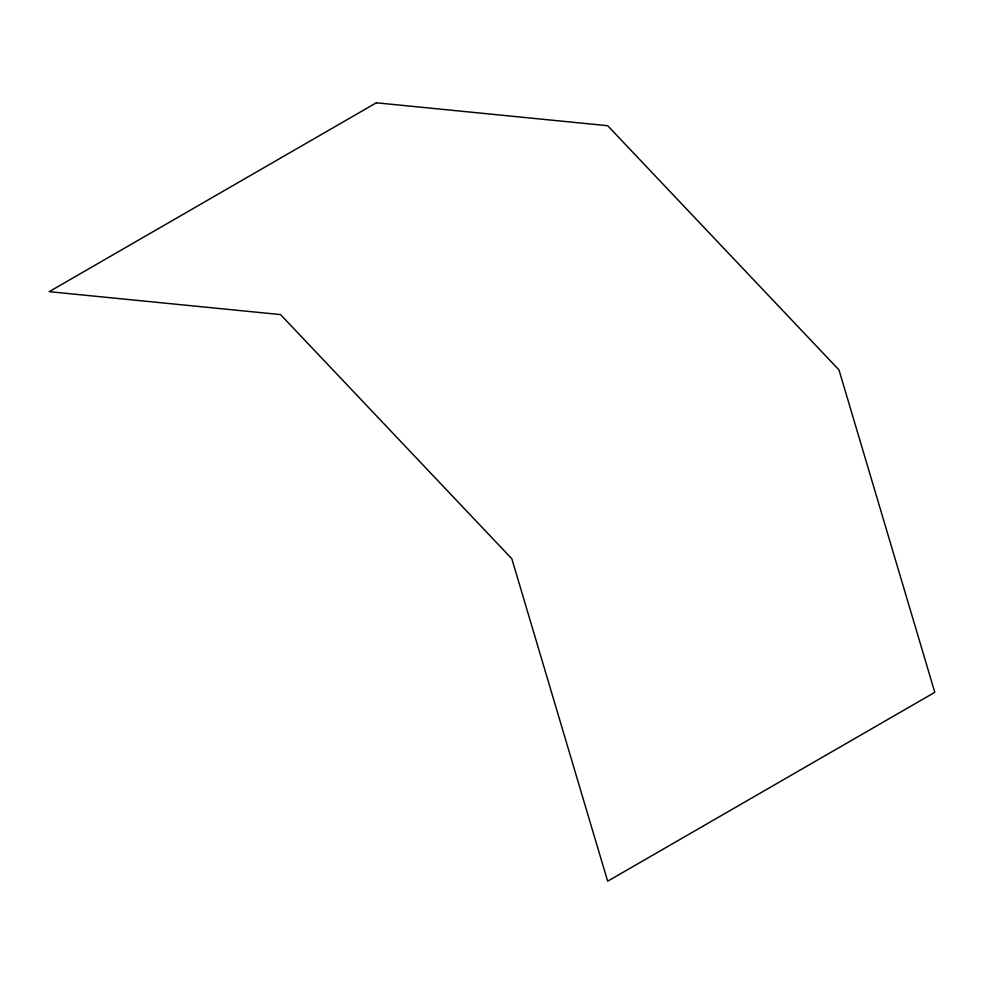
<?xml version="1.0" encoding="UTF-8"?>
<svg xmlns="http://www.w3.org/2000/svg" width="984" height="984" viewBox="0 0 984 984"><rect width="100%" height="100%" fill="white"/><g stroke="black" fill="none" stroke-linecap="round" stroke-linejoin="round"><path stroke-width="1.48" d="M376.343 102.791L49.2 291.67L280.526 314.585L511.84 558.777L607.657 881.209L934.8 692.33L838.983 369.898L607.657 125.706L376.343 102.791"/></g></svg>
